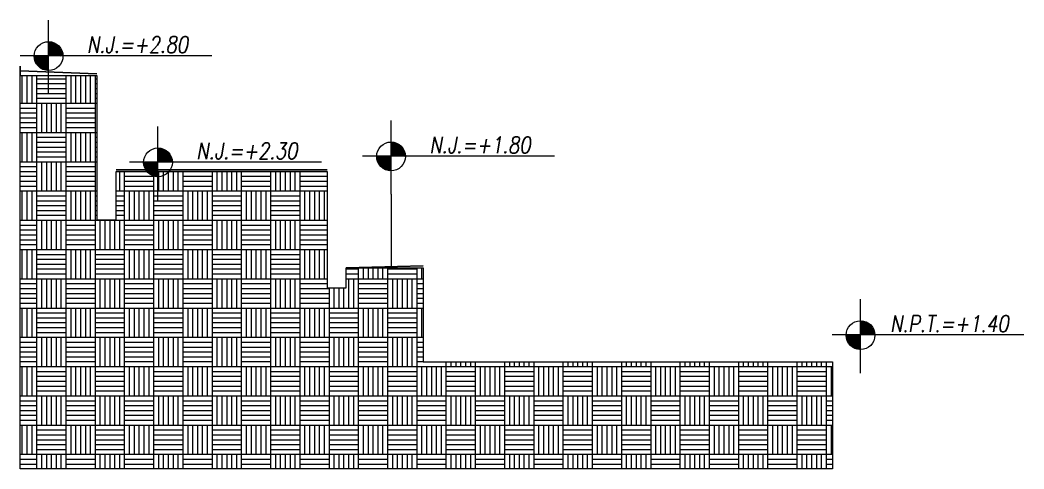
# Model space of a CAD drawing. Header units: inches. Extents: x 0 to 766, y -245 to 236.
# Drawn here: x 296.81 to 302.04, y 81.19 to 83.53 of the extents above; entities that cross this region are included whole.
import ezdxf
from ezdxf.enums import TextEntityAlignment as Align

# ---------------------------------------------------------------- set-up
doc = ezdxf.new("R2010")
doc.units = ezdxf.units.IN
doc.header["$MEASUREMENT"] = 0
doc.layers.add('A-TEXTO-INDICACIONES', color=251, linetype='Continuous', lineweight=9)
doc.layers.add('HATCH-PISOS', color=251, linetype='Continuous', lineweight=9)
doc.styles.add('R80', font='romans.shx', dxfattribs={"width": 0.8, "oblique": 15, "height": 0.1})
doc.styles.add('R80-200', font='romans.shx', dxfattribs={"width": 0.8, "oblique": 10, "height": 0.2})
doc.linetypes.add('ZIGZAG', pattern='A,0.00254,-5.08,[131,ltypeshp.shx,S=5.08,R=0,X=-5.08,Y=0],-10.16,[131,ltypeshp.shx,S=5.08,R=180,X=5.08,Y=0],-5.08', length=20.32254)

# ---------------------------------------------------------------- blocks, each defined once
blk = doc.blocks.new('SIM NIVEL PLANTA')
at = {"linetype": 'Continuous'}
h = blk.add_hatch(dxfattribs=at)
h.set_pattern_fill('_USER', color=256, scale=0.099996, angle=45, style=0, pattern_type=0)
h.set_pattern_definition([(45, (35396.10581, 26516.4892), (-0.0707080889, 0.0707080889), [])])
h.paths.add_polyline_path([(-17.03, 0), (-15.53, 0, 0.409209), (-17.03, 1.47)])
h.paths.add_polyline_path([(-18.53, 0, 0.419236), (-17.03, -1.53), (-17.03, 0)])
for p, q in [((-17.03, -3.97), (-17.03, 3.72)), ((0, 0), (-20, 0))]:
    blk.add_line(p, q)
blk.add_circle((-17.03, -0.03), 1.5, dxfattribs=at)
at = {"style": 'R80'}
blk.add_attdef('N.P.T.+0.00', text='', height=2.03, dxfattribs=at).set_placement((-7.77, 2.01), align=Align.MIDDLE_CENTER)

msp = doc.modelspace()

# ---------------------------------------------------------------- hatches: boundary and pattern name
at = {"layer": 'HATCH-PISOS'}
h = msp.add_hatch(dxfattribs=at)
h.set_pattern_fill('AR-PARQ1', color=251, scale=0.0005)
h.set_pattern_definition([(90, (-226320.22873, -8188019.60345), (-0.1524, 0.1524), [0.1524, -0.1524]), (90, (-226320.20333, -8188019.60345), (-0.1524, 0.1524), [0.1524, -0.1524]), (90, (-226320.17793, -8188019.60345), (-0.1524, 0.1524), [0.1524, -0.1524]), (90, (-226320.15253, -8188019.60345), (-0.1524, 0.1524), [0.1524, -0.1524]), (90, (-226320.12713, -8188019.60345), (-0.1524, 0.1524), [0.1524, -0.1524]), (90, (-226320.10173, -8188019.60345), (-0.1524, 0.1524), [0.1524, -0.1524]), (90, (-226320.07633, -8188019.60345), (-0.1524, 0.1524), [0.1524, -0.1524]), (0, (-226320.22873, -8188019.45105), (0.1524, -0.1524), [0.1524, -0.1524]), (0, (-226320.22873, -8188019.42565), (0.1524, -0.1524), [0.1524, -0.1524]), (0, (-226320.22873, -8188019.40025), (0.1524, -0.1524), [0.1524, -0.1524]), (0, (-226320.22873, -8188019.37485), (0.1524, -0.1524), [0.1524, -0.1524]), (0, (-226320.22873, -8188019.34945), (0.1524, -0.1524), [0.1524, -0.1524]), (0, (-226320.22873, -8188019.32405), (0.1524, -0.1524), [0.1524, -0.1524]), (0, (-226320.22873, -8188019.29865), (0.1524, -0.1524), [0.1524, -0.1524])])
h.paths.add_polyline_path([(296.8072, 83.2891), (296.8072, 83.2391), (297.2072, 83.2391), (297.2072, 82.4891), (297.3072, 82.4891), (297.3072, 82.7391), (298.4072, 82.7391), (298.4072, 82.1335), (298.5072, 82.1335), (298.5072, 82.2391), (298.9072, 82.2391), (298.9072, 81.7487), (301.0413, 81.7487), (301.0413, 81.1912), (296.8072, 81.1912)])

# ---------------------------------------------------------------- linework, layer by layer
at = {"color": 251, "linetype": 'ZIGZAG', "ltscale": 0.005}
for p, q in [((296.8072, 83.2641, 0), (297.2072, 83.249, 0)), ((297.3072, 82.749, 0), (298.4072, 82.749, 0)), ((298.5072, 82.2391, 0), (298.9072, 82.249, 0))]:
    msp.add_line(p, q, dxfattribs=at)
at = {"layer": 'A-TEXTO-INDICACIONES', "color": 251}
msp.add_line((298.7405, 82.6212, 0), (298.7405, 82.2455, 0), dxfattribs=at)
at = {"layer": 'HATCH-PISOS', "color": 251, "elevation": 0}
msp.add_lwpolyline([(296.8072, 83.2891), (296.8072, 83.2391), (297.2072, 83.2391), (297.2072, 82.4891), (297.3072, 82.4891), (297.3072, 82.7391), (298.4072, 82.7391), (298.4072, 82.1335), (298.5072, 82.1335), (298.5072, 82.2391), (298.9072, 82.2391), (298.9072, 81.7487), (301.0413, 81.7487), (301.0413, 81.1912), (296.8072, 81.1912)], close=True, dxfattribs=at)

# ---------------------------------------------------------------- block references
at = {"layer": 'A-TEXTO-INDICACIONES', "color": 251}
ref = msp.add_blockref('SIM NIVEL PLANTA', (297.8072, 83.3426, 0), dxfattribs=dict(at, xscale=0.04999999999999999, yscale=0.04999999999999999, zscale=0.04999999999999999, rotation=0.009024318233188236))
ref.add_attrib('N.P.T.+0.00', 'N.J.=+2.80', dxfattribs={"layer": '0', "height": 0.08533, "rotation": 0.009, "style": 'R80-200', "oblique": 10, "width": 0.8}).set_placement((297.4188, 83.4433, 0), align=Align.TOP_CENTER)
ref = msp.add_blockref('SIM NIVEL PLANTA', (298.3773, 82.7892, 0), dxfattribs=dict(at, xscale=0.04999999999999999, yscale=0.04999999999999999, zscale=0.04999999999999999, rotation=0.009024318233188236))
ref.add_attrib('N.P.T.+0.00', 'N.J.=+2.30', dxfattribs={"layer": '0', "height": 0.08533, "rotation": 0.009, "style": 'R80-200', "oblique": 10, "width": 0.8}).set_placement((297.989, 82.8899, 0), align=Align.TOP_CENTER)
ref = msp.add_blockref('SIM NIVEL PLANTA', (299.5921, 82.8201, 0), dxfattribs=dict(at, xscale=0.04999999999999999, yscale=0.04999999999999999, zscale=0.04999999999999999, rotation=0.009024318233188236))
ref.add_attrib('N.P.T.+0.00', 'N.J.=+1.80', dxfattribs={"layer": '0', "height": 0.08533, "rotation": 0.009, "style": 'R80-200', "oblique": 10, "width": 0.8}).set_placement((299.2038, 82.9208, 0), align=Align.TOP_CENTER)
at = {"layer": 'A-TEXTO-INDICACIONES'}
ref = msp.add_blockref('SIM NIVEL PLANTA', (302.0388, 81.8892, 0), dxfattribs=dict(at, xscale=0.04999999999999999, yscale=0.04999999999999999, zscale=0.04999999999999999, rotation=0.009024318233188236))
ref.add_attrib('N.P.T.+0.00', 'N.P.T.=+1.40', dxfattribs={"layer": '0', "height": 0.085333, "rotation": 0.009, "style": 'R80-200', "oblique": 10, "width": 0.8}).set_placement((301.6505, 81.9899, 0), align=Align.TOP_CENTER)

doc.saveas('drawing.dxf')
